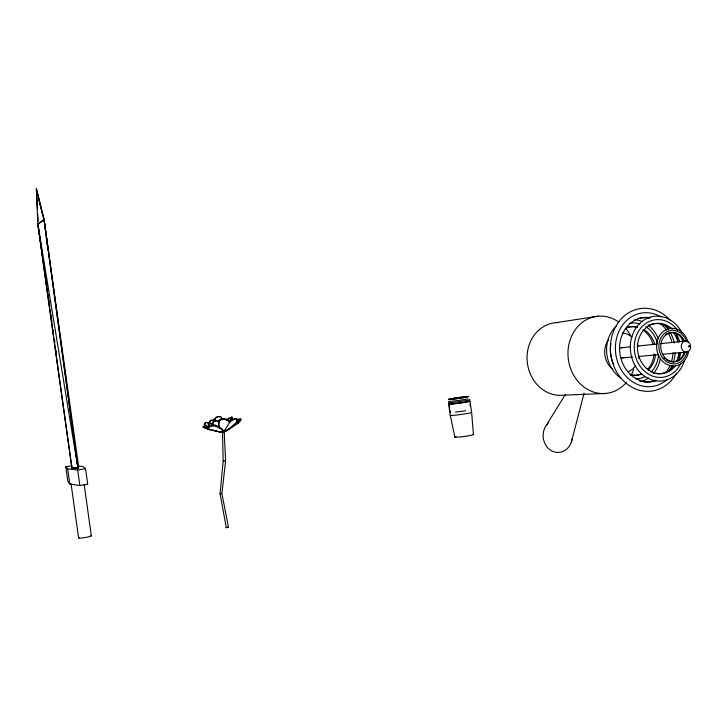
<?xml version="1.0" encoding="UTF-8"?>
<svg xmlns="http://www.w3.org/2000/svg" width="727" height="727" viewBox="0 0 727 727"><rect width="100%" height="100%" fill="white"/><g stroke="black" fill="none" stroke-linecap="round" stroke-linejoin="round"><path stroke-width="1.09" d="M208.267 427.767A21.328 12.886 11.8 0 1 204.551 425.004L204.669 424.314A5.652 2.308 22.6 0 1 209.83 423.014M212.902 430.32A21.983 4.962 13.1 0 0 223.125 432.411A21.701 5.425 11.9 0 0 215.183 426.022L215.356 425.168A21.692 5.434 11.9 0 1 223.316 430.666M215.356 425.168A5.752 2.563 -0.4 0 0 208.576 428.285L208.722 429.575L222.635 432.311M207.967 428.875A21.983 4.962 13.1 0 1 203.515 427.267L203.687 426.413L203.024 426.267L208.894 428.721M571.231 442.561L584.099 393.125M231.486 418.161L231.731 416.862L230.959 418.043A16.312 3.244 -64 0 1 229.305 421.687M231.041 419.37L229.587 421.933M226.615 419.97A4.307 2.072 -56.9 0 1 229.632 417.989A4.307 2.072 -56.9 0 1 230.759 420.061L231.34 420.36L232.376 417.18L231.54 418.352A16.312 3.253 -64.1 0 1 229.886 421.996M212.711 424.922A4.344 3.308 7.2 0 1 214.056 421.715A4.344 3.308 7.2 0 1 218.482 421.351L218.691 420.842A4.344 3.308 7.2 0 0 214.265 421.206A4.344 3.308 7.2 0 0 212.92 424.414L212.711 424.922A4.326 1.499 32.3 0 0 209.031 423.55A4.326 1.499 32.3 0 0 208.431 425.004A16.576 9.76 24.7 0 0 209.349 425.84M208.431 425.004L208.649 424.495A4.317 1.499 32.3 0 1 209.249 423.041A4.317 1.499 32.3 0 1 212.92 424.414M224.207 431.229A21.737 3.481 -37.7 0 0 223.662 432.329L237.974 423.459L237.793 422.178A5.643 2.263 -29.8 0 0 236.42 420.27M75.326 467.706L77.98 468.397L78.707 467.161L44.102 219.881L36.35 188.866L37.849 224.279L71.937 468.261L77.98 468.397L44.656 223.634L43.356 218.2M546.341 425.268L565.206 394.706M224.17 431.338L225.606 460.818L221.899 493.497L228.478 527.275L226.306 527.72L220.081 493.769L223.134 461.191L222.498 431.584A21.783 13.059 -19.4 0 0 223.562 432.147L229.514 422.587A5.734 2.426 -35.7 0 1 234.485 419.361A5.734 2.426 -35.7 0 1 237.593 420.015L237.356 419.325A5.734 2.426 -35.7 0 0 229.996 421.197L229.514 422.587A5.752 3.817 1.8 0 0 225.561 419.552A5.752 3.817 1.8 0 0 219.772 420.415L219.545 419.724A5.743 3.817 1.8 0 1 225.325 418.861A5.743 3.817 1.8 0 1 229.278 421.896M213.211 420.679A4.298 3.053 42.2 0 1 214.547 421.36L214.719 421.087A4.307 4.153 -2.2 0 1 220.99 416.88A16.448 14.749 33.4 0 1 222.317 419.125M224.879 430.738L225.506 429.811M225.943 527.666L226.588 527.429M36.723 195.554L36.35 188.866L44.02 219.263L37.849 224.279L77.898 467.779L71.937 468.261L37.849 224.279L44.102 219.881M223.507 461.072L225.606 460.818L224.997 460.836M220.545 493.624L220.081 493.769L221.453 493.488M452.385 398.487L449.795 399.132L452.367 399.05M452.176 399.314L461.309 397.969M463.081 397.614L467.434 396.66L462.963 396.951M72.082 465.762L65.784 466.789L67.811 481.31L69.81 484L79.852 485.563L87.713 484.246L85.532 468.697L82.905 466.47L78.561 466.08M71.937 468.261L74.472 467.852M65.784 466.789L67.711 468.951L77.68 469.987L85.532 468.697M463.381 396.869L467.297 396.588L463.381 396.869L463.508 397.769M453.521 398.214L461.191 397.096M460.945 397.96L468.806 396.469L460.845 397.206M555.955 322.67L598.266 316.181M223.543 431.465L222.526 431.584M458.573 397.505L448.432 399.323L454.202 398.859M455.993 398.705L463.308 397.696M453.521 399.005L456.347 398.596M621.549 347.733L630.509 346.797M637.225 346.097L657.39 343.989M660.752 343.644L685.397 341.063M622.576 357.911L632.672 356.993M638.288 356.494L658.48 354.667M662.969 354.267L686.533 352.141A5.571 4.707 82.4 0 0 689.732 343.462A5.571 4.707 82.4 0 0 681.608 344.216A5.571 4.707 82.4 0 0 686.533 352.141M227.851 527.239L228.478 527.275M606.027 393.425L563.143 395.215A36.459 32.106 82.8 0 1 527.148 360.701A36.459 32.106 82.8 0 1 558.036 322.579M203.515 427.267L202.897 427.094L208.722 429.575A5.752 2.563 -0.4 0 1 209.558 426.94A5.752 2.563 -0.4 0 1 215.183 426.022M230.959 418.043L231.54 418.352M236.611 421.424A21.383 2.654 -38.6 0 0 239.192 419.206L239.71 419.906A5.68 0.863 -42.8 0 1 241.037 419.888A5.68 0.863 -42.8 0 1 237.974 423.459A5.643 2.263 -29.8 0 0 238.483 421.887M36.35 188.866L42.838 216.028M448.632 404.085L450.277 415.326L454.857 437.027M469.978 401.104L471.623 412.363L473.431 434.482M469.969 404.303L470.278 406.384M464.19 396.733L464.326 397.633M449.095 404.021L449.704 408.183M450.004 410.264L450.304 412.345M38.513 227.869L42.529 255.94M42.857 258.185L43.983 266.046M44.302 268.29L45.428 276.151M45.746 278.405L46.873 286.256M47.191 288.51L47.673 291.872M48 294.117L48.318 296.371M48.636 298.615L49.118 301.978M49.445 304.222L49.763 306.476M50.245 309.838L50.572 312.083M50.89 314.337L51.208 316.581M51.69 319.944L52.017 322.188M53.135 330.049L53.462 332.303M54.589 340.154L54.907 342.408M56.034 350.26L56.352 352.513M84.223 484.973L91.338 535.872M77.68 469.987L79.852 485.563M71.055 483.791L78.634 538.007M67.711 468.951L69.81 484M44.02 219.263L77.98 468.397M44.656 223.634L45.955 234.903M46.21 237.156L46.601 240.537M46.864 242.791L47.128 245.044M36.841 197.78L37.468 208.931M37.777 214.501L38.14 221.19M469.133 401.095A10.314 0.491 -7.9 0 1 459.355 403.094A10.314 0.491 -7.9 0 1 449.45 403.839M467.806 398.878A10.314 0.473 -8 0 1 458.946 400.359A10.314 0.473 -8 0 1 450.049 401.359M449.032 401.386A10.314 0.473 -8 0 1 449.059 401.131M469.415 399.596A10.823 0.509 -7.9 0 1 459.146 401.677A10.823 0.509 -7.9 0 1 448.75 402.476M473.077 434.355A9.378 0.7 -7.8 0 1 463.017 436.618A9.378 0.7 -7.8 0 1 456.093 436.5M471.623 412.363A10.778 0.618 -7.9 0 1 461.009 414.463A10.778 0.618 -7.9 0 1 450.277 415.326M465.707 410.71A10.314 0.563 -7.9 0 1 455.42 412.136M469.578 401.031A10.778 0.518 -7.9 0 1 457.965 403.303A10.778 0.518 -7.9 0 1 450.077 403.621M231.313 419.279A4.298 2.072 -56.9 0 1 231.34 420.36M228.205 419.215A4.298 2.072 -56.9 0 1 228.741 418.816M229.75 418.352A4.298 2.072 -56.9 0 1 230.595 418.361M211.221 429.857A21.983 4.962 13.1 0 1 209.567 429.375M208.14 428.021A21.983 4.98 13.1 0 1 203.687 426.413M225.715 419.715A4.362 3.062 -10.6 0 1 226.47 419.779M227.188 419.942A4.362 3.062 -10.6 0 1 229.332 421.978A4.362 3.062 -10.6 0 0 228.069 420.733M212.866 420.851A5.643 4.171 -9.7 0 1 214.447 419.788M223.025 432.32A21.328 12.886 11.8 0 1 216.092 431.102M214.41 430.584A21.328 12.886 11.8 0 1 212.784 429.984M208.385 427.067A21.337 12.877 11.8 0 1 204.669 424.314M212.393 420.815A5.643 4.171 -9.7 0 1 215.492 418.734M204.551 425.004A5.652 2.308 22.6 0 1 204.66 423.714M205.032 423.432A5.652 2.308 22.6 0 1 205.55 423.232M207.849 423.223A5.652 2.308 22.6 0 1 208.767 423.423M214.547 421.36A4.307 4.153 -2.3 0 1 220.099 416.871M221.526 418.252A16.439 14.74 33.3 0 1 222.144 419.397M209.431 423.705A4.298 3.053 42.2 0 1 212.529 420.506M209.603 423.423A4.307 3.053 42.2 0 1 210.848 420.424A4.307 3.053 42.2 0 1 214.719 421.087M219.636 428.13A21.783 13.059 -19.4 0 1 219.772 420.415M237.593 420.015A22.028 12.932 -20.8 0 1 223.562 432.147M219.009 426.44A21.774 13.059 -19.4 0 1 219.545 419.724M237.356 419.325A22.019 12.932 -20.8 0 1 236.775 420.488M239.71 419.906A21.383 2.663 -38.6 0 1 223.662 432.329M239.192 419.206A5.68 0.872 -42.8 0 1 240.273 419.606M238.174 422.051A5.68 0.872 -42.8 0 1 237.465 422.76M221.008 431.684A16.576 9.76 24.7 0 0 222.262 431.929A16.439 9.978 23.4 0 0 222.507 431.147M218.482 421.351A16.439 9.978 23.4 0 1 219.318 422.223M209.558 425.331A16.567 9.76 24.7 0 1 208.649 424.495M626.574 382.202A38.822 33.742 82.6 0 1 580.609 384.156A38.822 33.742 82.6 0 1 573.957 331.685A38.822 33.742 82.6 0 1 618.968 322.188M625.874 328.631A38.822 33.742 82.6 0 1 630.663 335.847M633.626 369.234A38.822 33.742 82.6 0 1 631.181 375.205M687.251 351.295A16.83 14.295 82.4 0 1 665.877 361.146A16.83 14.295 82.4 0 1 663.924 333.875A16.83 14.295 82.4 0 1 686.561 341.608M688.478 351.859A18.893 16.058 82.4 0 1 664.178 362.7A18.893 16.058 82.4 0 1 662.815 331.812A18.893 16.058 82.4 0 1 688.051 342.153M623.693 357.629A5.116 4.417 82.6 0 1 620.304 357.43M619.413 348.615A5.116 4.417 82.6 0 1 622.703 347.806M655.899 380.067A32.252 27.644 82.5 0 1 643.74 381.902M641.659 381.584A32.252 27.644 82.5 0 1 639.615 381.084M638.024 318.508A32.252 27.644 82.5 0 1 649.329 318.262M660.761 323.942A32.252 27.644 82.5 0 1 666.486 330.185M668.622 333.638A32.252 27.644 82.5 0 1 671.675 341.317M672.966 352.677A32.252 27.644 82.5 0 1 671.412 361.801M669.994 365.572A32.252 27.644 82.5 0 1 665.932 372.269M572.276 438.417A16.639 14.649 87.5 0 1 550.63 450.231A16.639 14.649 87.5 0 1 548.358 422.95M673.538 366.208A25.209 21.528 82.4 0 1 656.781 373.751M654.891 373.496A25.209 21.528 82.4 0 1 653.037 373.051M648.348 325.451A25.209 21.528 82.4 0 1 650.092 324.687M650.983 324.387A25.209 21.528 82.4 0 1 669.821 328.668M673.338 332.412A25.209 21.528 82.4 0 1 678.009 341.981M678.882 352.786A25.209 21.528 82.4 0 1 676.71 360.974M612.779 369.298A19.965 17.239 82.6 0 1 608.454 339.836M622.312 332.957A19.965 17.239 82.6 0 1 632.027 337.083M637.297 344.289A19.965 17.239 82.6 0 1 638.042 346.206M639.078 356.43A19.965 17.239 82.6 0 1 638.733 358.447M635.58 365.708A19.965 17.239 82.6 0 1 628.437 371.579M685.025 352.577A14.667 12.459 82.4 0 1 666.15 358.793A14.667 12.459 82.4 0 1 665.132 335.565A14.667 12.459 82.4 0 1 684.534 341.417M676.573 373.069A41.63 35.668 82.5 0 1 625.438 382.693A41.63 35.668 82.5 0 1 618.323 322.415A41.63 35.668 82.5 0 1 670.358 320.389M667.295 379.403A37.104 31.779 82.5 0 1 625.665 375.886A37.104 31.779 82.5 0 1 620.903 327.65A37.104 31.779 82.5 0 1 661.143 317.045M676.31 335.81A37.104 31.779 82.5 0 1 677.337 338.827M677.628 339.845A37.104 31.779 82.5 0 1 678.137 341.899M679.127 352.504A37.104 31.779 82.5 0 1 678.627 357.793M684.461 360.647A32.533 27.771 82.4 0 1 643.404 375.386A32.533 27.771 82.4 0 1 638.37 324.851A32.533 27.771 82.4 0 1 681.635 332.239M680.763 363.573A28.989 24.736 82.4 0 1 644.613 371.315A28.989 24.736 82.4 0 1 640.669 328.222A28.989 24.736 82.4 0 1 677.728 330.394M681.299 336.792A28.989 24.736 82.4 0 1 682.68 340.827M683.753 352.531A28.989 24.736 82.4 0 1 683.507 354.649M656.063 380.694A32.333 27.699 82.5 0 1 619.713 351.759A32.333 27.699 82.5 0 1 650.374 317.772M663.724 324.406A32.333 27.699 82.5 0 1 668.613 329.922M670.748 333.393A32.333 27.699 82.5 0 1 674.302 343.117M675.101 352.486A32.333 27.699 82.5 0 1 673.229 362.6M672.13 365.408A32.333 27.699 82.5 0 1 668.731 371.261M675.219 366.081A25.263 21.556 82.4 0 1 645.094 367.017A25.263 21.556 82.4 0 1 642.268 331.885A25.263 21.556 82.4 0 1 672.248 329.149M675.01 332.212A25.263 21.556 82.4 0 1 679.69 341.799M680.572 352.631A25.263 21.556 82.4 0 1 678.391 360.837M671.857 361.773A14.649 12.45 82.4 0 1 669.685 361.355M668.631 360.992A14.649 12.45 82.4 0 1 666.604 359.938M665.196 358.884A14.649 12.45 82.4 0 1 663.905 357.639M665.514 334.574A14.649 12.45 82.4 0 1 683.553 341.517M684.034 352.659A14.649 12.45 82.4 0 1 672.938 361.819M641.65 373.651A24.391 20.992 82.5 0 1 630.882 375.159M627.828 327.268A24.391 20.992 82.5 0 1 637.652 327.541M642.795 329.94A24.391 20.992 82.5 0 1 653.11 344.571M654.036 353.985A24.391 20.992 82.5 0 1 647.43 369.48M621.449 378.449A31.479 27.081 82.5 0 1 616.741 325.751M634.689 319.689A31.479 27.081 82.5 0 1 642.623 321.752M648.084 325.005A31.479 27.081 82.5 0 1 658.326 338.791M660.298 358.765A31.479 27.081 82.5 0 1 653.964 372.869M648.602 377.94A31.479 27.081 82.5 0 1 642.232 381.202M613.761 364.272A28.044 24.118 82.5 0 1 610.925 343.826M629.391 323.37A28.044 24.118 82.5 0 1 639.851 323.878M645.758 326.65A28.044 24.118 82.5 0 1 657.599 343.462M658.626 354.785A28.044 24.118 82.5 0 1 651.092 372.079M645.031 376.604A28.044 24.118 82.5 0 1 635.889 378.903M641.15 374.378A24.445 21.028 82.5 0 1 630.245 374.559M625.229 328.649A24.445 21.028 82.5 0 1 637.034 326.814M644.349 329.749A24.445 21.028 82.5 0 1 654.682 344.407M655.518 354.894A24.445 21.028 82.5 0 1 648.311 370.043M90.866 535.59A6.498 0.7 -9.6 0 1 85.032 537.553A6.498 0.7 -9.6 0 1 79.052 537.571M688.66 346.179C689.496 348.424 690.059 344.434 688.66 346.179"/></g></svg>
